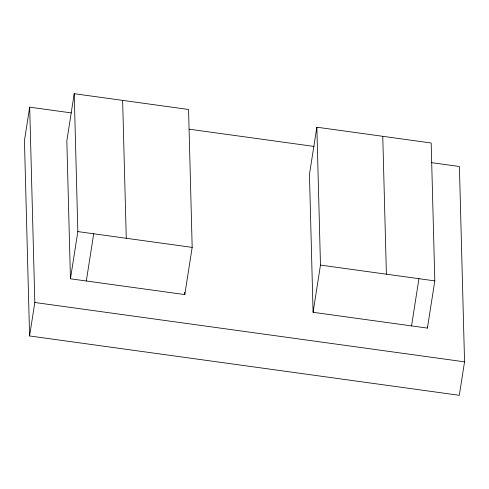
<?xml version="1.0" encoding="UTF-8"?>
<svg xmlns="http://www.w3.org/2000/svg" width="489" height="489" viewBox="0 0 489 489"><rect width="100%" height="100%" fill="white"/><g stroke="black" fill="none" stroke-linecap="round" stroke-linejoin="round"><path stroke-width="0.73" d="M71.302 112.904L29.688 107.158L24.45 140.624L29.584 335.961L459.312 395.301L464.55 361.842L459.416 166.504L431.426 162.641M29.584 335.961L34.823 302.495L29.688 107.158M74.218 93.699L66.828 140.905L70.447 278.797L184.787 294.586L192.183 247.379L188.558 109.487L74.218 93.699L77.843 231.584L70.447 278.797M86.315 280.986L93.705 233.779M316.848 127.201L309.451 174.414L313.076 312.306L427.417 328.095L434.807 280.882L431.182 142.996L316.848 127.201L320.472 265.093L313.076 312.306M411.549 325.9L418.945 278.693M189.322 129.206L314.158 146.443M77.843 231.584L192.183 247.379M320.472 265.093L434.807 280.882M34.823 302.495L464.55 361.842M427.374 326.573L427.417 328.095M382.765 136.309L386.389 274.195M184.726 292.3L184.787 294.586M122.635 100.386L126.26 238.271"/></g></svg>
